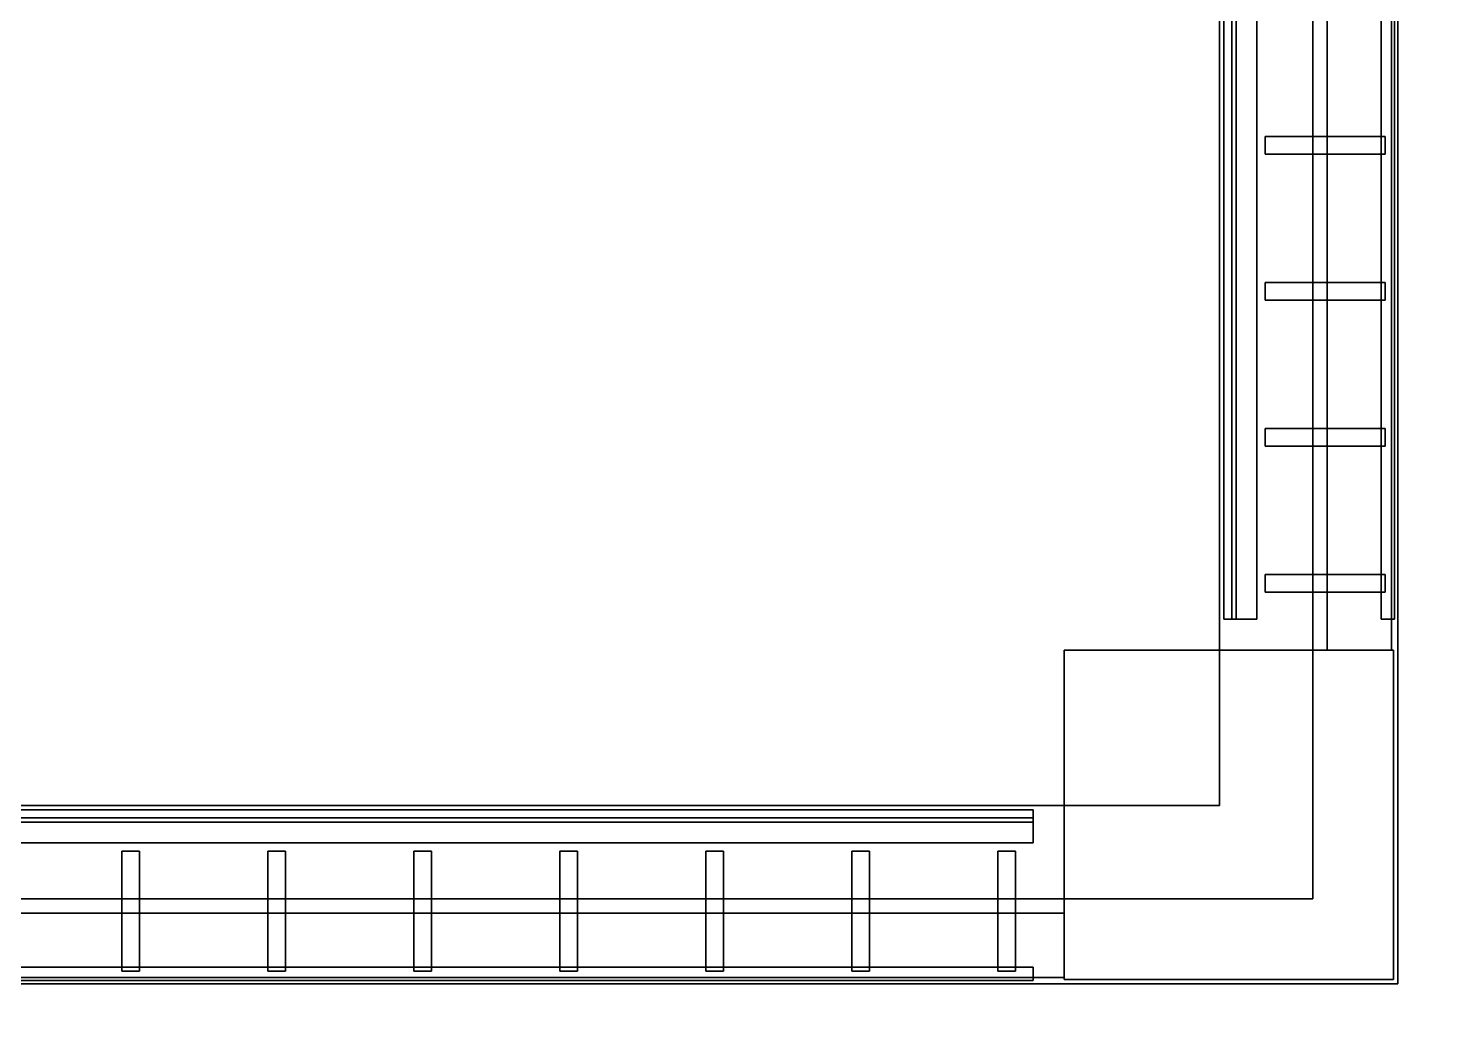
# Model space of a CAD drawing. Header units: metres. Extents: x -0.1 to 82.2, y -4 to 82.7.
# Drawn here: x 57.45 to 64.23, y 25.77 to 30.55 of the extents above; entities that cross this region are included whole.
import ezdxf

# ---------------------------------------------------------------- set-up
doc = ezdxf.new("R2010")
doc.units = ezdxf.units.M
for name, color, linetype in [('A-FLOR', 8, 'Continuous'), ('A-FLOR-TERR', 42, 'Continuous'), ('A-GLAZ-PODM', 4, 'Continuous'), ('A-SITE', 8, 'Continuous'), ('A-WALL-FINS', 8, 'Continuous'), ('A-WALL-PODM', 40, 'Continuous')]:
    doc.layers.add(name, color=color, linetype=linetype)

msp = doc.modelspace()

# ---------------------------------------------------------------- linework, layer by layer
at = {"layer": 'A-FLOR'}
for points in [[(18.8, 26.8, 4.72), (18.8, 70.7, 4.72), (63.2, 70.7, 4.72), (63.2, 26.8, 4.72)], [(18.8, 26.8, 5), (63.2, 26.8, 5), (63.2, 70.7, 5), (18.8, 70.7, 5)], [(18.8, 26.8, 8.92), (18.8, 70.7, 8.92), (63.2, 70.7, 8.92), (63.2, 26.8, 8.92)], [(18.8, 26.8, 9.2), (63.2, 26.8, 9.2), (63.2, 70.7, 9.2), (18.8, 70.7, 9.2)], [(18.8, 26.8, 13.12), (18.8, 70.7, 13.12), (63.2, 70.7, 13.12), (63.2, 26.8, 13.12)], [(18.8, 26.8, 13.4), (63.2, 26.8, 13.4), (63.2, 70.7, 13.4), (18.8, 70.7, 13.4)], [(63.2, 26.8, 4.72), (63.2, 70.7, 4.72), (63.2, 70.7, 5), (63.2, 26.8, 5)], [(63.2, 26.8, 8.92), (63.2, 70.7, 8.92), (63.2, 70.7, 9.2), (63.2, 26.8, 9.2)], [(63.2, 26.8, 13.12), (63.2, 70.7, 13.12), (63.2, 70.7, 13.4), (63.2, 26.8, 13.4)], [(18.8, 26.8, 4.72), (63.2, 26.8, 4.72), (63.2, 26.8, 5), (18.8, 26.8, 5)], [(18.8, 26.8, 8.92), (63.2, 26.8, 8.92), (63.2, 26.8, 9.2), (18.8, 26.8, 9.2)], [(18.8, 26.8, 13.12), (63.2, 26.8, 13.12), (63.2, 26.8, 13.4), (18.8, 26.8, 13.4)]]:
    msp.add_3dface(points, dxfattribs=at)
at = {"layer": 'A-FLOR-TERR'}
for points in [[(18.35, 26.35, 17.601), (18.35, 35.46, 17.601), (63.65, 35.46, 17.601), (63.65, 26.35, 17.601)], [(18.35, 26.35, 17.655), (63.65, 26.35, 17.655), (63.65, 35.46, 17.655), (18.35, 35.46, 17.655)], [(63.65, 26.35, 17.601), (63.65, 35.46, 17.601), (63.65, 35.46, 17.655), (63.65, 26.35, 17.655)], [(18.35, 26.35, 17.601), (63.65, 26.35, 17.601), (63.65, 26.35, 17.655), (18.35, 26.35, 17.655)]]:
    msp.add_3dface(points, dxfattribs=at)
at = {"layer": 'A-GLAZ-PODM'}
for points in [[(63.26, 27.7, 0.22), (63.26, 27.7, 17.2), (63.26, 69.8, 17.2), (63.26, 69.8, 0.22)], [(63.26, 27.7, 0.22), (63.26, 69.8, 0.22), (63.28, 69.8, 0.22), (63.28, 27.7, 0.22)], [(63.26, 27.7, 17.2), (63.28, 27.7, 17.2), (63.28, 69.8, 17.2), (63.26, 69.8, 17.2)], [(63.28, 27.7, 0.22), (63.28, 69.8, 0.22), (63.28, 69.8, 17.2), (63.28, 27.7, 17.2)], [(63.26, 27.7, 0.22), (63.28, 27.7, 0.22), (63.28, 27.7, 17.2), (63.26, 27.7, 17.2)], [(47.4, 26.74, 0.22), (47.4, 26.74, 17.2), (62.3, 26.74, 17.2), (62.3, 26.74, 0.22)], [(47.4, 26.74, 0.22), (62.3, 26.74, 0.22), (62.3, 26.72, 0.22), (47.4, 26.72, 0.22)], [(47.4, 26.74, 17.2), (47.4, 26.72, 17.2), (62.3, 26.72, 17.2), (62.3, 26.74, 17.2)], [(62.3, 26.74, 0.22), (62.3, 26.74, 17.2), (62.3, 26.72, 17.2), (62.3, 26.72, 0.22)], [(47.4, 26.72, 0.22), (62.3, 26.72, 0.22), (62.3, 26.72, 17.2), (47.4, 26.72, 17.2)]]:
    msp.add_3dface(points, dxfattribs=at)
at = {"layer": 'A-SITE'}
for points in [[(-0.15, -0.15, -0.18), (-0.15, 82.65, -0.18), (82.15, 82.65, -0.18), (82.15, -0.15, -0.18)], [(-0.15, -0.15, -0.02), (82.15, -0.15, -0.02), (82.15, 82.65, -0.02), (-0.15, 82.65, -0.02)], [(0, 0, -0.6), (0, 82.5, -0.6), (82, 82.5, -0.6), (82, 0, -0.6)], [(0, 0), (82, 0), (82, 82.5), (0, 82.5)]]:
    msp.add_3dface(points, dxfattribs=at)
at = {"layer": 'A-WALL-FINS'}
for points in [[(63.98, 27.7, 4.965), (63.98, 27.7, 5.035), (63.98, 69.8, 5.035), (63.98, 69.8, 4.965)], [(63.98, 27.7, 4.965), (63.98, 69.8, 4.965), (64.045, 69.8, 4.965), (64.045, 27.7, 4.965)], [(63.98, 27.7, 5.035), (64.045, 27.7, 5.035), (64.045, 69.8, 5.035), (63.98, 69.8, 5.035)], [(63.98, 27.7, 9.165), (63.98, 27.7, 9.235), (63.98, 69.8, 9.235), (63.98, 69.8, 9.165)], [(63.98, 27.7, 9.165), (63.98, 69.8, 9.165), (64.045, 69.8, 9.165), (64.045, 27.7, 9.165)], [(63.98, 27.7, 9.235), (64.045, 27.7, 9.235), (64.045, 69.8, 9.235), (63.98, 69.8, 9.235)], [(63.98, 27.7, 13.365), (63.98, 27.7, 13.435), (63.98, 69.8, 13.435), (63.98, 69.8, 13.365)], [(63.98, 27.7, 13.365), (63.98, 69.8, 13.365), (64.045, 69.8, 13.365), (64.045, 27.7, 13.365)], [(63.98, 27.7, 13.435), (64.045, 27.7, 13.435), (64.045, 69.8, 13.435), (63.98, 69.8, 13.435)], [(64.045, 27.7, 4.965), (64.045, 69.8, 4.965), (64.045, 69.8, 5.035), (64.045, 27.7, 5.035)], [(64.045, 27.7, 9.165), (64.045, 69.8, 9.165), (64.045, 69.8, 9.235), (64.045, 27.7, 9.235)], [(64.045, 27.7, 13.365), (64.045, 69.8, 13.365), (64.045, 69.8, 13.435), (64.045, 27.7, 13.435)], [(63.42, 29.945, 0.28), (63.42, 29.945, 5.18), (63.42, 30.03, 5.18), (63.42, 30.03, 0.28)], [(63.42, 30.03, 0.28), (63.42, 30.03, 5.18), (64, 30.03, 5.18), (64, 30.03, 0.28)], [(63.42, 29.945, 0.28), (63.42, 30.03, 0.28), (64, 30.03, 0.28), (64, 29.945, 0.28)], [(63.42, 29.945, 5.18), (64, 29.945, 5.18), (64, 30.03, 5.18), (63.42, 30.03, 5.18)], [(63.42, 29.945, 5.28), (63.42, 29.945, 9.38), (63.42, 30.03, 9.38), (63.42, 30.03, 5.28)], [(63.42, 30.03, 5.28), (63.42, 30.03, 9.38), (64, 30.03, 9.38), (64, 30.03, 5.28)], [(63.42, 29.945, 5.28), (63.42, 30.03, 5.28), (64, 30.03, 5.28), (64, 29.945, 5.28)], [(63.42, 29.945, 9.38), (64, 29.945, 9.38), (64, 30.03, 9.38), (63.42, 30.03, 9.38)], [(63.42, 29.945, 9.48), (63.42, 29.945, 13.58), (63.42, 30.03, 13.58), (63.42, 30.03, 9.48)], [(63.42, 30.03, 9.48), (63.42, 30.03, 13.58), (64, 30.03, 13.58), (64, 30.03, 9.48)], [(63.42, 29.945, 9.48), (63.42, 30.03, 9.48), (64, 30.03, 9.48), (64, 29.945, 9.48)], [(63.42, 29.945, 13.58), (64, 29.945, 13.58), (64, 30.03, 13.58), (63.42, 30.03, 13.58)], [(63.42, 29.945, 13.68), (63.42, 29.945, 17.43), (63.42, 30.03, 17.43), (63.42, 30.03, 13.68)], [(63.42, 30.03, 13.68), (63.42, 30.03, 17.43), (64, 30.03, 17.43), (64, 30.03, 13.68)], [(63.42, 29.945, 13.68), (63.42, 30.03, 13.68), (64, 30.03, 13.68), (64, 29.945, 13.68)], [(63.42, 29.945, 17.43), (64, 29.945, 17.43), (64, 30.03, 17.43), (63.42, 30.03, 17.43)], [(64, 29.945, 0.28), (64, 30.03, 0.28), (64, 30.03, 5.18), (64, 29.945, 5.18)], [(64, 29.945, 5.28), (64, 30.03, 5.28), (64, 30.03, 9.38), (64, 29.945, 9.38)], [(64, 29.945, 9.48), (64, 30.03, 9.48), (64, 30.03, 13.58), (64, 29.945, 13.58)], [(64, 29.945, 13.68), (64, 30.03, 13.68), (64, 30.03, 17.43), (64, 29.945, 17.43)], [(63.42, 29.945, 0.28), (64, 29.945, 0.28), (64, 29.945, 5.18), (63.42, 29.945, 5.18)], [(63.42, 29.945, 5.28), (64, 29.945, 5.28), (64, 29.945, 9.38), (63.42, 29.945, 9.38)], [(63.42, 29.945, 9.48), (64, 29.945, 9.48), (64, 29.945, 13.58), (63.42, 29.945, 13.58)], [(63.42, 29.945, 13.68), (64, 29.945, 13.68), (64, 29.945, 17.43), (63.42, 29.945, 17.43)], [(63.42, 29.24, 0.28), (63.42, 29.24, 5.18), (63.42, 29.325, 5.18), (63.42, 29.325, 0.28)], [(63.42, 29.325, 0.28), (63.42, 29.325, 5.18), (64, 29.325, 5.18), (64, 29.325, 0.28)], [(63.42, 29.24, 0.28), (63.42, 29.325, 0.28), (64, 29.325, 0.28), (64, 29.24, 0.28)], [(63.42, 29.24, 5.18), (64, 29.24, 5.18), (64, 29.325, 5.18), (63.42, 29.325, 5.18)], [(63.42, 29.24, 5.28), (63.42, 29.24, 9.38), (63.42, 29.325, 9.38), (63.42, 29.325, 5.28)], [(63.42, 29.325, 5.28), (63.42, 29.325, 9.38), (64, 29.325, 9.38), (64, 29.325, 5.28)], [(63.42, 29.24, 5.28), (63.42, 29.325, 5.28), (64, 29.325, 5.28), (64, 29.24, 5.28)], [(63.42, 29.24, 9.38), (64, 29.24, 9.38), (64, 29.325, 9.38), (63.42, 29.325, 9.38)], [(63.42, 29.24, 9.48), (63.42, 29.24, 13.58), (63.42, 29.325, 13.58), (63.42, 29.325, 9.48)], [(63.42, 29.325, 9.48), (63.42, 29.325, 13.58), (64, 29.325, 13.58), (64, 29.325, 9.48)], [(63.42, 29.24, 9.48), (63.42, 29.325, 9.48), (64, 29.325, 9.48), (64, 29.24, 9.48)], [(63.42, 29.24, 13.58), (64, 29.24, 13.58), (64, 29.325, 13.58), (63.42, 29.325, 13.58)], [(63.42, 29.24, 13.68), (63.42, 29.24, 17.43), (63.42, 29.325, 17.43), (63.42, 29.325, 13.68)], [(63.42, 29.325, 13.68), (63.42, 29.325, 17.43), (64, 29.325, 17.43), (64, 29.325, 13.68)], [(63.42, 29.24, 13.68), (63.42, 29.325, 13.68), (64, 29.325, 13.68), (64, 29.24, 13.68)], [(63.42, 29.24, 17.43), (64, 29.24, 17.43), (64, 29.325, 17.43), (63.42, 29.325, 17.43)], [(64, 29.24, 0.28), (64, 29.325, 0.28), (64, 29.325, 5.18), (64, 29.24, 5.18)], [(64, 29.24, 5.28), (64, 29.325, 5.28), (64, 29.325, 9.38), (64, 29.24, 9.38)], [(64, 29.24, 9.48), (64, 29.325, 9.48), (64, 29.325, 13.58), (64, 29.24, 13.58)], [(64, 29.24, 13.68), (64, 29.325, 13.68), (64, 29.325, 17.43), (64, 29.24, 17.43)], [(63.42, 29.24, 0.28), (64, 29.24, 0.28), (64, 29.24, 5.18), (63.42, 29.24, 5.18)], [(63.42, 29.24, 5.28), (64, 29.24, 5.28), (64, 29.24, 9.38), (63.42, 29.24, 9.38)], [(63.42, 29.24, 9.48), (64, 29.24, 9.48), (64, 29.24, 13.58), (63.42, 29.24, 13.58)], [(63.42, 29.24, 13.68), (64, 29.24, 13.68), (64, 29.24, 17.43), (63.42, 29.24, 17.43)], [(63.42, 28.535, 0.28), (63.42, 28.535, 5.18), (63.42, 28.62, 5.18), (63.42, 28.62, 0.28)], [(63.42, 28.62, 0.28), (63.42, 28.62, 5.18), (64, 28.62, 5.18), (64, 28.62, 0.28)], [(63.42, 28.535, 0.28), (63.42, 28.62, 0.28), (64, 28.62, 0.28), (64, 28.535, 0.28)], [(63.42, 28.535, 5.18), (64, 28.535, 5.18), (64, 28.62, 5.18), (63.42, 28.62, 5.18)], [(63.42, 28.535, 5.28), (63.42, 28.535, 9.38), (63.42, 28.62, 9.38), (63.42, 28.62, 5.28)], [(63.42, 28.62, 5.28), (63.42, 28.62, 9.38), (64, 28.62, 9.38), (64, 28.62, 5.28)], [(63.42, 28.535, 5.28), (63.42, 28.62, 5.28), (64, 28.62, 5.28), (64, 28.535, 5.28)], [(63.42, 28.535, 9.38), (64, 28.535, 9.38), (64, 28.62, 9.38), (63.42, 28.62, 9.38)], [(63.42, 28.535, 9.48), (63.42, 28.535, 13.58), (63.42, 28.62, 13.58), (63.42, 28.62, 9.48)], [(63.42, 28.62, 9.48), (63.42, 28.62, 13.58), (64, 28.62, 13.58), (64, 28.62, 9.48)], [(63.42, 28.535, 9.48), (63.42, 28.62, 9.48), (64, 28.62, 9.48), (64, 28.535, 9.48)], [(63.42, 28.535, 13.58), (64, 28.535, 13.58), (64, 28.62, 13.58), (63.42, 28.62, 13.58)], [(63.42, 28.535, 13.68), (63.42, 28.535, 17.43), (63.42, 28.62, 17.43), (63.42, 28.62, 13.68)], [(63.42, 28.62, 13.68), (63.42, 28.62, 17.43), (64, 28.62, 17.43), (64, 28.62, 13.68)], [(63.42, 28.535, 13.68), (63.42, 28.62, 13.68), (64, 28.62, 13.68), (64, 28.535, 13.68)], [(63.42, 28.535, 17.43), (64, 28.535, 17.43), (64, 28.62, 17.43), (63.42, 28.62, 17.43)], [(64, 28.535, 0.28), (64, 28.62, 0.28), (64, 28.62, 5.18), (64, 28.535, 5.18)], [(64, 28.535, 5.28), (64, 28.62, 5.28), (64, 28.62, 9.38), (64, 28.535, 9.38)], [(64, 28.535, 9.48), (64, 28.62, 9.48), (64, 28.62, 13.58), (64, 28.535, 13.58)], [(64, 28.535, 13.68), (64, 28.62, 13.68), (64, 28.62, 17.43), (64, 28.535, 17.43)], [(63.42, 28.535, 0.28), (64, 28.535, 0.28), (64, 28.535, 5.18), (63.42, 28.535, 5.18)], [(63.42, 28.535, 5.28), (64, 28.535, 5.28), (64, 28.535, 9.38), (63.42, 28.535, 9.38)], [(63.42, 28.535, 9.48), (64, 28.535, 9.48), (64, 28.535, 13.58), (63.42, 28.535, 13.58)], [(63.42, 28.535, 13.68), (64, 28.535, 13.68), (64, 28.535, 17.43), (63.42, 28.535, 17.43)], [(63.42, 27.83, 0.28), (63.42, 27.83, 5.18), (63.42, 27.915, 5.18), (63.42, 27.915, 0.28)], [(63.42, 27.915, 0.28), (63.42, 27.915, 5.18), (64, 27.915, 5.18), (64, 27.915, 0.28)], [(63.42, 27.83, 0.28), (63.42, 27.915, 0.28), (64, 27.915, 0.28), (64, 27.83, 0.28)], [(63.42, 27.83, 5.18), (64, 27.83, 5.18), (64, 27.915, 5.18), (63.42, 27.915, 5.18)], [(63.42, 27.83, 5.28), (63.42, 27.83, 9.38), (63.42, 27.915, 9.38), (63.42, 27.915, 5.28)], [(63.42, 27.915, 5.28), (63.42, 27.915, 9.38), (64, 27.915, 9.38), (64, 27.915, 5.28)], [(63.42, 27.83, 5.28), (63.42, 27.915, 5.28), (64, 27.915, 5.28), (64, 27.83, 5.28)], [(63.42, 27.83, 9.38), (64, 27.83, 9.38), (64, 27.915, 9.38), (63.42, 27.915, 9.38)], [(63.42, 27.83, 9.48), (63.42, 27.83, 13.58), (63.42, 27.915, 13.58), (63.42, 27.915, 9.48)], [(63.42, 27.915, 9.48), (63.42, 27.915, 13.58), (64, 27.915, 13.58), (64, 27.915, 9.48)], [(63.42, 27.83, 9.48), (63.42, 27.915, 9.48), (64, 27.915, 9.48), (64, 27.83, 9.48)], [(63.42, 27.83, 13.58), (64, 27.83, 13.58), (64, 27.915, 13.58), (63.42, 27.915, 13.58)], [(63.42, 27.83, 13.68), (63.42, 27.83, 17.43), (63.42, 27.915, 17.43), (63.42, 27.915, 13.68)], [(63.42, 27.915, 13.68), (63.42, 27.915, 17.43), (64, 27.915, 17.43), (64, 27.915, 13.68)], [(63.42, 27.83, 13.68), (63.42, 27.915, 13.68), (64, 27.915, 13.68), (64, 27.83, 13.68)], [(63.42, 27.83, 17.43), (64, 27.83, 17.43), (64, 27.915, 17.43), (63.42, 27.915, 17.43)], [(64, 27.83, 0.28), (64, 27.915, 0.28), (64, 27.915, 5.18), (64, 27.83, 5.18)], [(64, 27.83, 5.28), (64, 27.915, 5.28), (64, 27.915, 9.38), (64, 27.83, 9.38)], [(64, 27.83, 9.48), (64, 27.915, 9.48), (64, 27.915, 13.58), (64, 27.83, 13.58)], [(64, 27.83, 13.68), (64, 27.915, 13.68), (64, 27.915, 17.43), (64, 27.83, 17.43)], [(63.42, 27.83, 0.28), (64, 27.83, 0.28), (64, 27.83, 5.18), (63.42, 27.83, 5.18)], [(63.42, 27.83, 5.28), (64, 27.83, 5.28), (64, 27.83, 9.38), (63.42, 27.83, 9.38)], [(63.42, 27.83, 9.48), (64, 27.83, 9.48), (64, 27.83, 13.58), (63.42, 27.83, 13.58)], [(63.42, 27.83, 13.68), (64, 27.83, 13.68), (64, 27.83, 17.43), (63.42, 27.83, 17.43)], [(63.98, 27.7, 4.965), (64.045, 27.7, 4.965), (64.045, 27.7, 5.035), (63.98, 27.7, 5.035)], [(63.98, 27.7, 9.165), (64.045, 27.7, 9.165), (64.045, 27.7, 9.235), (63.98, 27.7, 9.235)], [(63.98, 27.7, 13.365), (64.045, 27.7, 13.365), (64.045, 27.7, 13.435), (63.98, 27.7, 13.435)], [(57.9, 26.58, 0.28), (57.9, 26.58, 5.18), (57.985, 26.58, 5.18), (57.985, 26.58, 0.28)], [(57.9, 26.58, 0.28), (57.9, 26, 0.28), (57.9, 26, 5.18), (57.9, 26.58, 5.18)], [(57.9, 26.58, 0.28), (57.985, 26.58, 0.28), (57.985, 26, 0.28), (57.9, 26, 0.28)], [(57.9, 26.58, 5.18), (57.9, 26, 5.18), (57.985, 26, 5.18), (57.985, 26.58, 5.18)], [(57.9, 26.58, 5.28), (57.9, 26.58, 9.38), (57.985, 26.58, 9.38), (57.985, 26.58, 5.28)], [(57.9, 26.58, 5.28), (57.9, 26, 5.28), (57.9, 26, 9.38), (57.9, 26.58, 9.38)], [(57.9, 26.58, 5.28), (57.985, 26.58, 5.28), (57.985, 26, 5.28), (57.9, 26, 5.28)], [(57.9, 26.58, 9.38), (57.9, 26, 9.38), (57.985, 26, 9.38), (57.985, 26.58, 9.38)], [(57.9, 26.58, 9.48), (57.9, 26.58, 13.58), (57.985, 26.58, 13.58), (57.985, 26.58, 9.48)], [(57.9, 26.58, 9.48), (57.9, 26, 9.48), (57.9, 26, 13.58), (57.9, 26.58, 13.58)], [(57.9, 26.58, 9.48), (57.985, 26.58, 9.48), (57.985, 26, 9.48), (57.9, 26, 9.48)], [(57.9, 26.58, 13.58), (57.9, 26, 13.58), (57.985, 26, 13.58), (57.985, 26.58, 13.58)], [(57.9, 26.58, 13.68), (57.9, 26.58, 17.43), (57.985, 26.58, 17.43), (57.985, 26.58, 13.68)], [(57.9, 26.58, 13.68), (57.9, 26, 13.68), (57.9, 26, 17.43), (57.9, 26.58, 17.43)], [(57.9, 26.58, 13.68), (57.985, 26.58, 13.68), (57.985, 26, 13.68), (57.9, 26, 13.68)], [(57.9, 26.58, 17.43), (57.9, 26, 17.43), (57.985, 26, 17.43), (57.985, 26.58, 17.43)], [(57.985, 26.58, 0.28), (57.985, 26.58, 5.18), (57.985, 26, 5.18), (57.985, 26, 0.28)], [(57.985, 26.58, 5.28), (57.985, 26.58, 9.38), (57.985, 26, 9.38), (57.985, 26, 5.28)], [(57.985, 26.58, 9.48), (57.985, 26.58, 13.58), (57.985, 26, 13.58), (57.985, 26, 9.48)], [(57.985, 26.58, 13.68), (57.985, 26.58, 17.43), (57.985, 26, 17.43), (57.985, 26, 13.68)], [(58.605, 26.58, 0.28), (58.605, 26.58, 5.18), (58.69, 26.58, 5.18), (58.69, 26.58, 0.28)], [(58.605, 26.58, 0.28), (58.605, 26, 0.28), (58.605, 26, 5.18), (58.605, 26.58, 5.18)], [(58.605, 26.58, 0.28), (58.69, 26.58, 0.28), (58.69, 26, 0.28), (58.605, 26, 0.28)], [(58.605, 26.58, 5.18), (58.605, 26, 5.18), (58.69, 26, 5.18), (58.69, 26.58, 5.18)], [(58.605, 26.58, 5.28), (58.605, 26.58, 9.38), (58.69, 26.58, 9.38), (58.69, 26.58, 5.28)], [(58.605, 26.58, 5.28), (58.605, 26, 5.28), (58.605, 26, 9.38), (58.605, 26.58, 9.38)], [(58.605, 26.58, 5.28), (58.69, 26.58, 5.28), (58.69, 26, 5.28), (58.605, 26, 5.28)], [(58.605, 26.58, 9.38), (58.605, 26, 9.38), (58.69, 26, 9.38), (58.69, 26.58, 9.38)], [(58.605, 26.58, 9.48), (58.605, 26.58, 13.58), (58.69, 26.58, 13.58), (58.69, 26.58, 9.48)], [(58.605, 26.58, 9.48), (58.605, 26, 9.48), (58.605, 26, 13.58), (58.605, 26.58, 13.58)], [(58.605, 26.58, 9.48), (58.69, 26.58, 9.48), (58.69, 26, 9.48), (58.605, 26, 9.48)], [(58.605, 26.58, 13.58), (58.605, 26, 13.58), (58.69, 26, 13.58), (58.69, 26.58, 13.58)], [(58.605, 26.58, 13.68), (58.605, 26.58, 17.43), (58.69, 26.58, 17.43), (58.69, 26.58, 13.68)], [(58.605, 26.58, 13.68), (58.605, 26, 13.68), (58.605, 26, 17.43), (58.605, 26.58, 17.43)], [(58.605, 26.58, 13.68), (58.69, 26.58, 13.68), (58.69, 26, 13.68), (58.605, 26, 13.68)], [(58.605, 26.58, 17.43), (58.605, 26, 17.43), (58.69, 26, 17.43), (58.69, 26.58, 17.43)], [(58.69, 26.58, 0.28), (58.69, 26.58, 5.18), (58.69, 26, 5.18), (58.69, 26, 0.28)], [(58.69, 26.58, 5.28), (58.69, 26.58, 9.38), (58.69, 26, 9.38), (58.69, 26, 5.28)], [(58.69, 26.58, 9.48), (58.69, 26.58, 13.58), (58.69, 26, 13.58), (58.69, 26, 9.48)], [(58.69, 26.58, 13.68), (58.69, 26.58, 17.43), (58.69, 26, 17.43), (58.69, 26, 13.68)], [(59.31, 26.58, 0.28), (59.31, 26.58, 5.18), (59.395, 26.58, 5.18), (59.395, 26.58, 0.28)], [(59.31, 26.58, 0.28), (59.31, 26, 0.28), (59.31, 26, 5.18), (59.31, 26.58, 5.18)], [(59.31, 26.58, 0.28), (59.395, 26.58, 0.28), (59.395, 26, 0.28), (59.31, 26, 0.28)], [(59.31, 26.58, 5.18), (59.31, 26, 5.18), (59.395, 26, 5.18), (59.395, 26.58, 5.18)], [(59.31, 26.58, 5.28), (59.31, 26.58, 9.38), (59.395, 26.58, 9.38), (59.395, 26.58, 5.28)], [(59.31, 26.58, 5.28), (59.31, 26, 5.28), (59.31, 26, 9.38), (59.31, 26.58, 9.38)], [(59.31, 26.58, 5.28), (59.395, 26.58, 5.28), (59.395, 26, 5.28), (59.31, 26, 5.28)], [(59.31, 26.58, 9.38), (59.31, 26, 9.38), (59.395, 26, 9.38), (59.395, 26.58, 9.38)], [(59.31, 26.58, 9.48), (59.31, 26.58, 13.58), (59.395, 26.58, 13.58), (59.395, 26.58, 9.48)], [(59.31, 26.58, 9.48), (59.31, 26, 9.48), (59.31, 26, 13.58), (59.31, 26.58, 13.58)], [(59.31, 26.58, 9.48), (59.395, 26.58, 9.48), (59.395, 26, 9.48), (59.31, 26, 9.48)], [(59.31, 26.58, 13.58), (59.31, 26, 13.58), (59.395, 26, 13.58), (59.395, 26.58, 13.58)], [(59.31, 26.58, 13.68), (59.31, 26.58, 17.43), (59.395, 26.58, 17.43), (59.395, 26.58, 13.68)], [(59.31, 26.58, 13.68), (59.31, 26, 13.68), (59.31, 26, 17.43), (59.31, 26.58, 17.43)], [(59.31, 26.58, 13.68), (59.395, 26.58, 13.68), (59.395, 26, 13.68), (59.31, 26, 13.68)], [(59.31, 26.58, 17.43), (59.31, 26, 17.43), (59.395, 26, 17.43), (59.395, 26.58, 17.43)], [(59.395, 26.58, 0.28), (59.395, 26.58, 5.18), (59.395, 26, 5.18), (59.395, 26, 0.28)], [(59.395, 26.58, 5.28), (59.395, 26.58, 9.38), (59.395, 26, 9.38), (59.395, 26, 5.28)], [(59.395, 26.58, 9.48), (59.395, 26.58, 13.58), (59.395, 26, 13.58), (59.395, 26, 9.48)], [(59.395, 26.58, 13.68), (59.395, 26.58, 17.43), (59.395, 26, 17.43), (59.395, 26, 13.68)], [(60.015, 26.58, 0.28), (60.015, 26.58, 5.18), (60.1, 26.58, 5.18), (60.1, 26.58, 0.28)], [(60.015, 26.58, 0.28), (60.015, 26, 0.28), (60.015, 26, 5.18), (60.015, 26.58, 5.18)], [(60.015, 26.58, 0.28), (60.1, 26.58, 0.28), (60.1, 26, 0.28), (60.015, 26, 0.28)], [(60.015, 26.58, 5.18), (60.015, 26, 5.18), (60.1, 26, 5.18), (60.1, 26.58, 5.18)], [(60.015, 26.58, 5.28), (60.015, 26.58, 9.38), (60.1, 26.58, 9.38), (60.1, 26.58, 5.28)], [(60.015, 26.58, 5.28), (60.015, 26, 5.28), (60.015, 26, 9.38), (60.015, 26.58, 9.38)], [(60.015, 26.58, 5.28), (60.1, 26.58, 5.28), (60.1, 26, 5.28), (60.015, 26, 5.28)], [(60.015, 26.58, 9.38), (60.015, 26, 9.38), (60.1, 26, 9.38), (60.1, 26.58, 9.38)], [(60.015, 26.58, 9.48), (60.015, 26.58, 13.58), (60.1, 26.58, 13.58), (60.1, 26.58, 9.48)], [(60.015, 26.58, 9.48), (60.015, 26, 9.48), (60.015, 26, 13.58), (60.015, 26.58, 13.58)], [(60.015, 26.58, 9.48), (60.1, 26.58, 9.48), (60.1, 26, 9.48), (60.015, 26, 9.48)], [(60.015, 26.58, 13.58), (60.015, 26, 13.58), (60.1, 26, 13.58), (60.1, 26.58, 13.58)], [(60.015, 26.58, 13.68), (60.015, 26.58, 17.43), (60.1, 26.58, 17.43), (60.1, 26.58, 13.68)], [(60.015, 26.58, 13.68), (60.015, 26, 13.68), (60.015, 26, 17.43), (60.015, 26.58, 17.43)], [(60.015, 26.58, 13.68), (60.1, 26.58, 13.68), (60.1, 26, 13.68), (60.015, 26, 13.68)], [(60.015, 26.58, 17.43), (60.015, 26, 17.43), (60.1, 26, 17.43), (60.1, 26.58, 17.43)], [(60.1, 26.58, 0.28), (60.1, 26.58, 5.18), (60.1, 26, 5.18), (60.1, 26, 0.28)], [(60.1, 26.58, 5.28), (60.1, 26.58, 9.38), (60.1, 26, 9.38), (60.1, 26, 5.28)], [(60.1, 26.58, 9.48), (60.1, 26.58, 13.58), (60.1, 26, 13.58), (60.1, 26, 9.48)], [(60.1, 26.58, 13.68), (60.1, 26.58, 17.43), (60.1, 26, 17.43), (60.1, 26, 13.68)], [(60.72, 26.58, 0.28), (60.72, 26.58, 5.18), (60.805, 26.58, 5.18), (60.805, 26.58, 0.28)], [(60.72, 26.58, 0.28), (60.72, 26, 0.28), (60.72, 26, 5.18), (60.72, 26.58, 5.18)], [(60.72, 26.58, 0.28), (60.805, 26.58, 0.28), (60.805, 26, 0.28), (60.72, 26, 0.28)], [(60.72, 26.58, 5.18), (60.72, 26, 5.18), (60.805, 26, 5.18), (60.805, 26.58, 5.18)], [(60.72, 26.58, 5.28), (60.72, 26.58, 9.38), (60.805, 26.58, 9.38), (60.805, 26.58, 5.28)], [(60.72, 26.58, 5.28), (60.72, 26, 5.28), (60.72, 26, 9.38), (60.72, 26.58, 9.38)], [(60.72, 26.58, 5.28), (60.805, 26.58, 5.28), (60.805, 26, 5.28), (60.72, 26, 5.28)], [(60.72, 26.58, 9.38), (60.72, 26, 9.38), (60.805, 26, 9.38), (60.805, 26.58, 9.38)], [(60.72, 26.58, 9.48), (60.72, 26.58, 13.58), (60.805, 26.58, 13.58), (60.805, 26.58, 9.48)], [(60.72, 26.58, 9.48), (60.72, 26, 9.48), (60.72, 26, 13.58), (60.72, 26.58, 13.58)], [(60.72, 26.58, 9.48), (60.805, 26.58, 9.48), (60.805, 26, 9.48), (60.72, 26, 9.48)], [(60.72, 26.58, 13.58), (60.72, 26, 13.58), (60.805, 26, 13.58), (60.805, 26.58, 13.58)], [(60.72, 26.58, 13.68), (60.72, 26.58, 17.43), (60.805, 26.58, 17.43), (60.805, 26.58, 13.68)], [(60.72, 26.58, 13.68), (60.72, 26, 13.68), (60.72, 26, 17.43), (60.72, 26.58, 17.43)], [(60.72, 26.58, 13.68), (60.805, 26.58, 13.68), (60.805, 26, 13.68), (60.72, 26, 13.68)], [(60.72, 26.58, 17.43), (60.72, 26, 17.43), (60.805, 26, 17.43), (60.805, 26.58, 17.43)], [(60.805, 26.58, 0.28), (60.805, 26.58, 5.18), (60.805, 26, 5.18), (60.805, 26, 0.28)], [(60.805, 26.58, 5.28), (60.805, 26.58, 9.38), (60.805, 26, 9.38), (60.805, 26, 5.28)], [(60.805, 26.58, 9.48), (60.805, 26.58, 13.58), (60.805, 26, 13.58), (60.805, 26, 9.48)], [(60.805, 26.58, 13.68), (60.805, 26.58, 17.43), (60.805, 26, 17.43), (60.805, 26, 13.68)], [(61.425, 26.58, 0.28), (61.425, 26.58, 5.18), (61.51, 26.58, 5.18), (61.51, 26.58, 0.28)], [(61.425, 26.58, 0.28), (61.425, 26, 0.28), (61.425, 26, 5.18), (61.425, 26.58, 5.18)], [(61.425, 26.58, 0.28), (61.51, 26.58, 0.28), (61.51, 26, 0.28), (61.425, 26, 0.28)], [(61.425, 26.58, 5.18), (61.425, 26, 5.18), (61.51, 26, 5.18), (61.51, 26.58, 5.18)], [(61.425, 26.58, 5.28), (61.425, 26.58, 9.38), (61.51, 26.58, 9.38), (61.51, 26.58, 5.28)], [(61.425, 26.58, 5.28), (61.425, 26, 5.28), (61.425, 26, 9.38), (61.425, 26.58, 9.38)], [(61.425, 26.58, 5.28), (61.51, 26.58, 5.28), (61.51, 26, 5.28), (61.425, 26, 5.28)], [(61.425, 26.58, 9.38), (61.425, 26, 9.38), (61.51, 26, 9.38), (61.51, 26.58, 9.38)], [(61.425, 26.58, 9.48), (61.425, 26.58, 13.58), (61.51, 26.58, 13.58), (61.51, 26.58, 9.48)], [(61.425, 26.58, 9.48), (61.425, 26, 9.48), (61.425, 26, 13.58), (61.425, 26.58, 13.58)], [(61.425, 26.58, 9.48), (61.51, 26.58, 9.48), (61.51, 26, 9.48), (61.425, 26, 9.48)], [(61.425, 26.58, 13.58), (61.425, 26, 13.58), (61.51, 26, 13.58), (61.51, 26.58, 13.58)], [(61.425, 26.58, 13.68), (61.425, 26.58, 17.43), (61.51, 26.58, 17.43), (61.51, 26.58, 13.68)], [(61.425, 26.58, 13.68), (61.425, 26, 13.68), (61.425, 26, 17.43), (61.425, 26.58, 17.43)], [(61.425, 26.58, 13.68), (61.51, 26.58, 13.68), (61.51, 26, 13.68), (61.425, 26, 13.68)], [(61.425, 26.58, 17.43), (61.425, 26, 17.43), (61.51, 26, 17.43), (61.51, 26.58, 17.43)], [(61.51, 26.58, 0.28), (61.51, 26.58, 5.18), (61.51, 26, 5.18), (61.51, 26, 0.28)], [(61.51, 26.58, 5.28), (61.51, 26.58, 9.38), (61.51, 26, 9.38), (61.51, 26, 5.28)], [(61.51, 26.58, 9.48), (61.51, 26.58, 13.58), (61.51, 26, 13.58), (61.51, 26, 9.48)], [(61.51, 26.58, 13.68), (61.51, 26.58, 17.43), (61.51, 26, 17.43), (61.51, 26, 13.68)], [(62.13, 26.58, 0.28), (62.13, 26.58, 5.18), (62.215, 26.58, 5.18), (62.215, 26.58, 0.28)], [(62.13, 26.58, 0.28), (62.13, 26, 0.28), (62.13, 26, 5.18), (62.13, 26.58, 5.18)], [(62.13, 26.58, 0.28), (62.215, 26.58, 0.28), (62.215, 26, 0.28), (62.13, 26, 0.28)], [(62.13, 26.58, 5.18), (62.13, 26, 5.18), (62.215, 26, 5.18), (62.215, 26.58, 5.18)], [(62.13, 26.58, 5.28), (62.13, 26.58, 9.38), (62.215, 26.58, 9.38), (62.215, 26.58, 5.28)], [(62.13, 26.58, 5.28), (62.13, 26, 5.28), (62.13, 26, 9.38), (62.13, 26.58, 9.38)], [(62.13, 26.58, 5.28), (62.215, 26.58, 5.28), (62.215, 26, 5.28), (62.13, 26, 5.28)], [(62.13, 26.58, 9.38), (62.13, 26, 9.38), (62.215, 26, 9.38), (62.215, 26.58, 9.38)], [(62.13, 26.58, 9.48), (62.13, 26.58, 13.58), (62.215, 26.58, 13.58), (62.215, 26.58, 9.48)], [(62.13, 26.58, 9.48), (62.13, 26, 9.48), (62.13, 26, 13.58), (62.13, 26.58, 13.58)], [(62.13, 26.58, 9.48), (62.215, 26.58, 9.48), (62.215, 26, 9.48), (62.13, 26, 9.48)], [(62.13, 26.58, 13.58), (62.13, 26, 13.58), (62.215, 26, 13.58), (62.215, 26.58, 13.58)], [(62.13, 26.58, 13.68), (62.13, 26.58, 17.43), (62.215, 26.58, 17.43), (62.215, 26.58, 13.68)], [(62.13, 26.58, 13.68), (62.13, 26, 13.68), (62.13, 26, 17.43), (62.13, 26.58, 17.43)], [(62.13, 26.58, 13.68), (62.215, 26.58, 13.68), (62.215, 26, 13.68), (62.13, 26, 13.68)], [(62.13, 26.58, 17.43), (62.13, 26, 17.43), (62.215, 26, 17.43), (62.215, 26.58, 17.43)], [(62.215, 26.58, 0.28), (62.215, 26.58, 5.18), (62.215, 26, 5.18), (62.215, 26, 0.28)], [(62.215, 26.58, 5.28), (62.215, 26.58, 9.38), (62.215, 26, 9.38), (62.215, 26, 5.28)], [(62.215, 26.58, 9.48), (62.215, 26.58, 13.58), (62.215, 26, 13.58), (62.215, 26, 9.48)], [(62.215, 26.58, 13.68), (62.215, 26.58, 17.43), (62.215, 26, 17.43), (62.215, 26, 13.68)], [(47.4, 26.02, 4.965), (47.4, 26.02, 5.035), (62.3, 26.02, 5.035), (62.3, 26.02, 4.965)], [(47.4, 26.02, 4.965), (62.3, 26.02, 4.965), (62.3, 25.955, 4.965), (47.4, 25.955, 4.965)], [(47.4, 26.02, 5.035), (47.4, 25.955, 5.035), (62.3, 25.955, 5.035), (62.3, 26.02, 5.035)], [(47.4, 26.02, 9.165), (47.4, 26.02, 9.235), (62.3, 26.02, 9.235), (62.3, 26.02, 9.165)], [(47.4, 26.02, 9.165), (62.3, 26.02, 9.165), (62.3, 25.955, 9.165), (47.4, 25.955, 9.165)], [(47.4, 26.02, 9.235), (47.4, 25.955, 9.235), (62.3, 25.955, 9.235), (62.3, 26.02, 9.235)], [(47.4, 26.02, 13.365), (47.4, 26.02, 13.435), (62.3, 26.02, 13.435), (62.3, 26.02, 13.365)], [(47.4, 26.02, 13.365), (62.3, 26.02, 13.365), (62.3, 25.955, 13.365), (47.4, 25.955, 13.365)], [(47.4, 26.02, 13.435), (47.4, 25.955, 13.435), (62.3, 25.955, 13.435), (62.3, 26.02, 13.435)], [(57.9, 26, 0.28), (57.985, 26, 0.28), (57.985, 26, 5.18), (57.9, 26, 5.18)], [(57.9, 26, 5.28), (57.985, 26, 5.28), (57.985, 26, 9.38), (57.9, 26, 9.38)], [(57.9, 26, 9.48), (57.985, 26, 9.48), (57.985, 26, 13.58), (57.9, 26, 13.58)], [(57.9, 26, 13.68), (57.985, 26, 13.68), (57.985, 26, 17.43), (57.9, 26, 17.43)], [(58.605, 26, 0.28), (58.69, 26, 0.28), (58.69, 26, 5.18), (58.605, 26, 5.18)], [(58.605, 26, 5.28), (58.69, 26, 5.28), (58.69, 26, 9.38), (58.605, 26, 9.38)], [(58.605, 26, 9.48), (58.69, 26, 9.48), (58.69, 26, 13.58), (58.605, 26, 13.58)], [(58.605, 26, 13.68), (58.69, 26, 13.68), (58.69, 26, 17.43), (58.605, 26, 17.43)], [(59.31, 26, 0.28), (59.395, 26, 0.28), (59.395, 26, 5.18), (59.31, 26, 5.18)], [(59.31, 26, 5.28), (59.395, 26, 5.28), (59.395, 26, 9.38), (59.31, 26, 9.38)], [(59.31, 26, 9.48), (59.395, 26, 9.48), (59.395, 26, 13.58), (59.31, 26, 13.58)], [(59.31, 26, 13.68), (59.395, 26, 13.68), (59.395, 26, 17.43), (59.31, 26, 17.43)], [(60.015, 26, 0.28), (60.1, 26, 0.28), (60.1, 26, 5.18), (60.015, 26, 5.18)], [(60.015, 26, 5.28), (60.1, 26, 5.28), (60.1, 26, 9.38), (60.015, 26, 9.38)], [(60.015, 26, 9.48), (60.1, 26, 9.48), (60.1, 26, 13.58), (60.015, 26, 13.58)], [(60.015, 26, 13.68), (60.1, 26, 13.68), (60.1, 26, 17.43), (60.015, 26, 17.43)], [(60.72, 26, 0.28), (60.805, 26, 0.28), (60.805, 26, 5.18), (60.72, 26, 5.18)], [(60.72, 26, 5.28), (60.805, 26, 5.28), (60.805, 26, 9.38), (60.72, 26, 9.38)], [(60.72, 26, 9.48), (60.805, 26, 9.48), (60.805, 26, 13.58), (60.72, 26, 13.58)], [(60.72, 26, 13.68), (60.805, 26, 13.68), (60.805, 26, 17.43), (60.72, 26, 17.43)], [(61.425, 26, 0.28), (61.51, 26, 0.28), (61.51, 26, 5.18), (61.425, 26, 5.18)], [(61.425, 26, 5.28), (61.51, 26, 5.28), (61.51, 26, 9.38), (61.425, 26, 9.38)], [(61.425, 26, 9.48), (61.51, 26, 9.48), (61.51, 26, 13.58), (61.425, 26, 13.58)], [(61.425, 26, 13.68), (61.51, 26, 13.68), (61.51, 26, 17.43), (61.425, 26, 17.43)], [(62.13, 26, 0.28), (62.215, 26, 0.28), (62.215, 26, 5.18), (62.13, 26, 5.18)], [(62.13, 26, 5.28), (62.215, 26, 5.28), (62.215, 26, 9.38), (62.13, 26, 9.38)], [(62.13, 26, 9.48), (62.215, 26, 9.48), (62.215, 26, 13.58), (62.13, 26, 13.58)], [(62.13, 26, 13.68), (62.215, 26, 13.68), (62.215, 26, 17.43), (62.13, 26, 17.43)], [(62.3, 26.02, 4.965), (62.3, 26.02, 5.035), (62.3, 25.955, 5.035), (62.3, 25.955, 4.965)], [(62.3, 26.02, 9.165), (62.3, 26.02, 9.235), (62.3, 25.955, 9.235), (62.3, 25.955, 9.165)], [(62.3, 26.02, 13.365), (62.3, 26.02, 13.435), (62.3, 25.955, 13.435), (62.3, 25.955, 13.365)], [(47.4, 25.955, 4.965), (62.3, 25.955, 4.965), (62.3, 25.955, 5.035), (47.4, 25.955, 5.035)], [(47.4, 25.955, 9.165), (62.3, 25.955, 9.165), (62.3, 25.955, 9.235), (47.4, 25.955, 9.235)], [(47.4, 25.955, 13.365), (62.3, 25.955, 13.365), (62.3, 25.955, 13.435), (47.4, 25.955, 13.435)]]:
    msp.add_3dface(points, dxfattribs=at)
at = {"layer": 'A-WALL-PODM'}
for points in [[(17.94, 25.94, 17.2), (17.94, 71.56, 17.2), (64.06, 71.56, 17.2), (64.06, 25.94, 17.2)], [(17.94, 25.94, 17.6), (64.06, 25.94, 17.6), (64.06, 71.56, 17.6), (17.94, 71.56, 17.6)], [(64.06, 25.94, 17.2), (64.06, 71.56, 17.2), (64.06, 71.56, 17.6), (64.06, 25.94, 17.6)], [(63.72, 27.55), (63.72, 69.95), (64.03, 69.95), (64.03, 27.55)], [(63.72, 27.55, 0.22), (64.03, 27.55, 0.22), (64.03, 69.95, 0.22), (63.72, 69.95, 0.22)], [(63.72, 27.55), (63.72, 27.55, 0.22), (63.72, 69.95, 0.22), (63.72, 69.95)], [(64.03, 27.55), (64.03, 69.95), (64.03, 69.95, 0.22), (64.03, 27.55, 0.22)], [(63.22, 27.7, 4.91), (63.22, 27.7, 5.09), (63.22, 69.8, 5.09), (63.22, 69.8, 4.91)], [(63.22, 27.7, 4.91), (63.22, 69.8, 4.91), (63.38, 69.8, 4.91), (63.38, 27.7, 4.91)], [(63.22, 27.7, 5.09), (63.38, 27.7, 5.09), (63.38, 69.8, 5.09), (63.22, 69.8, 5.09)], [(63.22, 27.7, 9.11), (63.22, 27.7, 9.29), (63.22, 69.8, 9.29), (63.22, 69.8, 9.11)], [(63.22, 27.7, 9.11), (63.22, 69.8, 9.11), (63.38, 69.8, 9.11), (63.38, 27.7, 9.11)], [(63.22, 27.7, 9.29), (63.38, 27.7, 9.29), (63.38, 69.8, 9.29), (63.22, 69.8, 9.29)], [(63.22, 27.7, 13.31), (63.22, 27.7, 13.49), (63.22, 69.8, 13.49), (63.22, 69.8, 13.31)], [(63.22, 27.7, 13.31), (63.22, 69.8, 13.31), (63.38, 69.8, 13.31), (63.38, 27.7, 13.31)], [(63.22, 27.7, 13.49), (63.38, 27.7, 13.49), (63.38, 69.8, 13.49), (63.22, 69.8, 13.49)], [(63.38, 27.7, 4.91), (63.38, 69.8, 4.91), (63.38, 69.8, 5.09), (63.38, 27.7, 5.09)], [(63.38, 27.7, 9.11), (63.38, 69.8, 9.11), (63.38, 69.8, 9.29), (63.38, 27.7, 9.29)], [(63.38, 27.7, 13.31), (63.38, 69.8, 13.31), (63.38, 69.8, 13.49), (63.38, 27.7, 13.49)], [(63.22, 27.7, 4.91), (63.38, 27.7, 4.91), (63.38, 27.7, 5.09), (63.22, 27.7, 5.09)], [(63.22, 27.7, 9.11), (63.38, 27.7, 9.11), (63.38, 27.7, 9.29), (63.22, 27.7, 9.29)], [(63.22, 27.7, 13.31), (63.38, 27.7, 13.31), (63.38, 27.7, 13.49), (63.22, 27.7, 13.49)], [(62.45, 25.96), (62.45, 27.55), (64.04, 27.55), (64.04, 25.96)], [(62.45, 25.96, 17.6), (64.04, 25.96, 17.6), (64.04, 27.55, 17.6), (62.45, 27.55, 17.6)], [(62.45, 25.96), (62.45, 25.96, 17.6), (62.45, 27.55, 17.6), (62.45, 27.55)], [(62.45, 27.55), (62.45, 27.55, 17.6), (64.04, 27.55, 17.6), (64.04, 27.55)], [(63.72, 27.55), (64.03, 27.55), (64.03, 27.55, 0.22), (63.72, 27.55, 0.22)], [(64.04, 25.96), (64.04, 27.55), (64.04, 27.55, 17.6), (64.04, 25.96, 17.6)], [(47.4, 26.78, 4.91), (47.4, 26.78, 5.09), (62.3, 26.78, 5.09), (62.3, 26.78, 4.91)], [(47.4, 26.78, 4.91), (62.3, 26.78, 4.91), (62.3, 26.62, 4.91), (47.4, 26.62, 4.91)], [(47.4, 26.78, 5.09), (47.4, 26.62, 5.09), (62.3, 26.62, 5.09), (62.3, 26.78, 5.09)], [(47.4, 26.78, 9.11), (47.4, 26.78, 9.29), (62.3, 26.78, 9.29), (62.3, 26.78, 9.11)], [(47.4, 26.78, 9.11), (62.3, 26.78, 9.11), (62.3, 26.62, 9.11), (47.4, 26.62, 9.11)], [(47.4, 26.78, 9.29), (47.4, 26.62, 9.29), (62.3, 26.62, 9.29), (62.3, 26.78, 9.29)], [(47.4, 26.78, 13.31), (47.4, 26.78, 13.49), (62.3, 26.78, 13.49), (62.3, 26.78, 13.31)], [(47.4, 26.78, 13.31), (62.3, 26.78, 13.31), (62.3, 26.62, 13.31), (47.4, 26.62, 13.31)], [(47.4, 26.78, 13.49), (47.4, 26.62, 13.49), (62.3, 26.62, 13.49), (62.3, 26.78, 13.49)], [(62.3, 26.78, 4.91), (62.3, 26.78, 5.09), (62.3, 26.62, 5.09), (62.3, 26.62, 4.91)], [(62.3, 26.78, 9.11), (62.3, 26.78, 9.29), (62.3, 26.62, 9.29), (62.3, 26.62, 9.11)], [(62.3, 26.78, 13.31), (62.3, 26.78, 13.49), (62.3, 26.62, 13.49), (62.3, 26.62, 13.31)], [(47.4, 26.62, 4.91), (62.3, 26.62, 4.91), (62.3, 26.62, 5.09), (47.4, 26.62, 5.09)], [(47.4, 26.62, 9.11), (62.3, 26.62, 9.11), (62.3, 26.62, 9.29), (47.4, 26.62, 9.29)], [(47.4, 26.62, 13.31), (62.3, 26.62, 13.31), (62.3, 26.62, 13.49), (47.4, 26.62, 13.49)], [(19.55, 25.97), (19.55, 26.28), (62.45, 26.28), (62.45, 25.97)], [(19.55, 25.97, 0.22), (62.45, 25.97, 0.22), (62.45, 26.28, 0.22), (19.55, 26.28, 0.22)], [(19.55, 26.28), (19.55, 26.28, 0.22), (62.45, 26.28, 0.22), (62.45, 26.28)], [(62.45, 25.97), (62.45, 26.28), (62.45, 26.28, 0.22), (62.45, 25.97, 0.22)], [(17.94, 25.94, 17.2), (64.06, 25.94, 17.2), (64.06, 25.94, 17.6), (17.94, 25.94, 17.6)], [(19.55, 25.97), (62.45, 25.97), (62.45, 25.97, 0.22), (19.55, 25.97, 0.22)], [(62.45, 25.96), (64.04, 25.96), (64.04, 25.96, 17.6), (62.45, 25.96, 17.6)]]:
    msp.add_3dface(points, dxfattribs=at)

doc.saveas('drawing.dxf')
